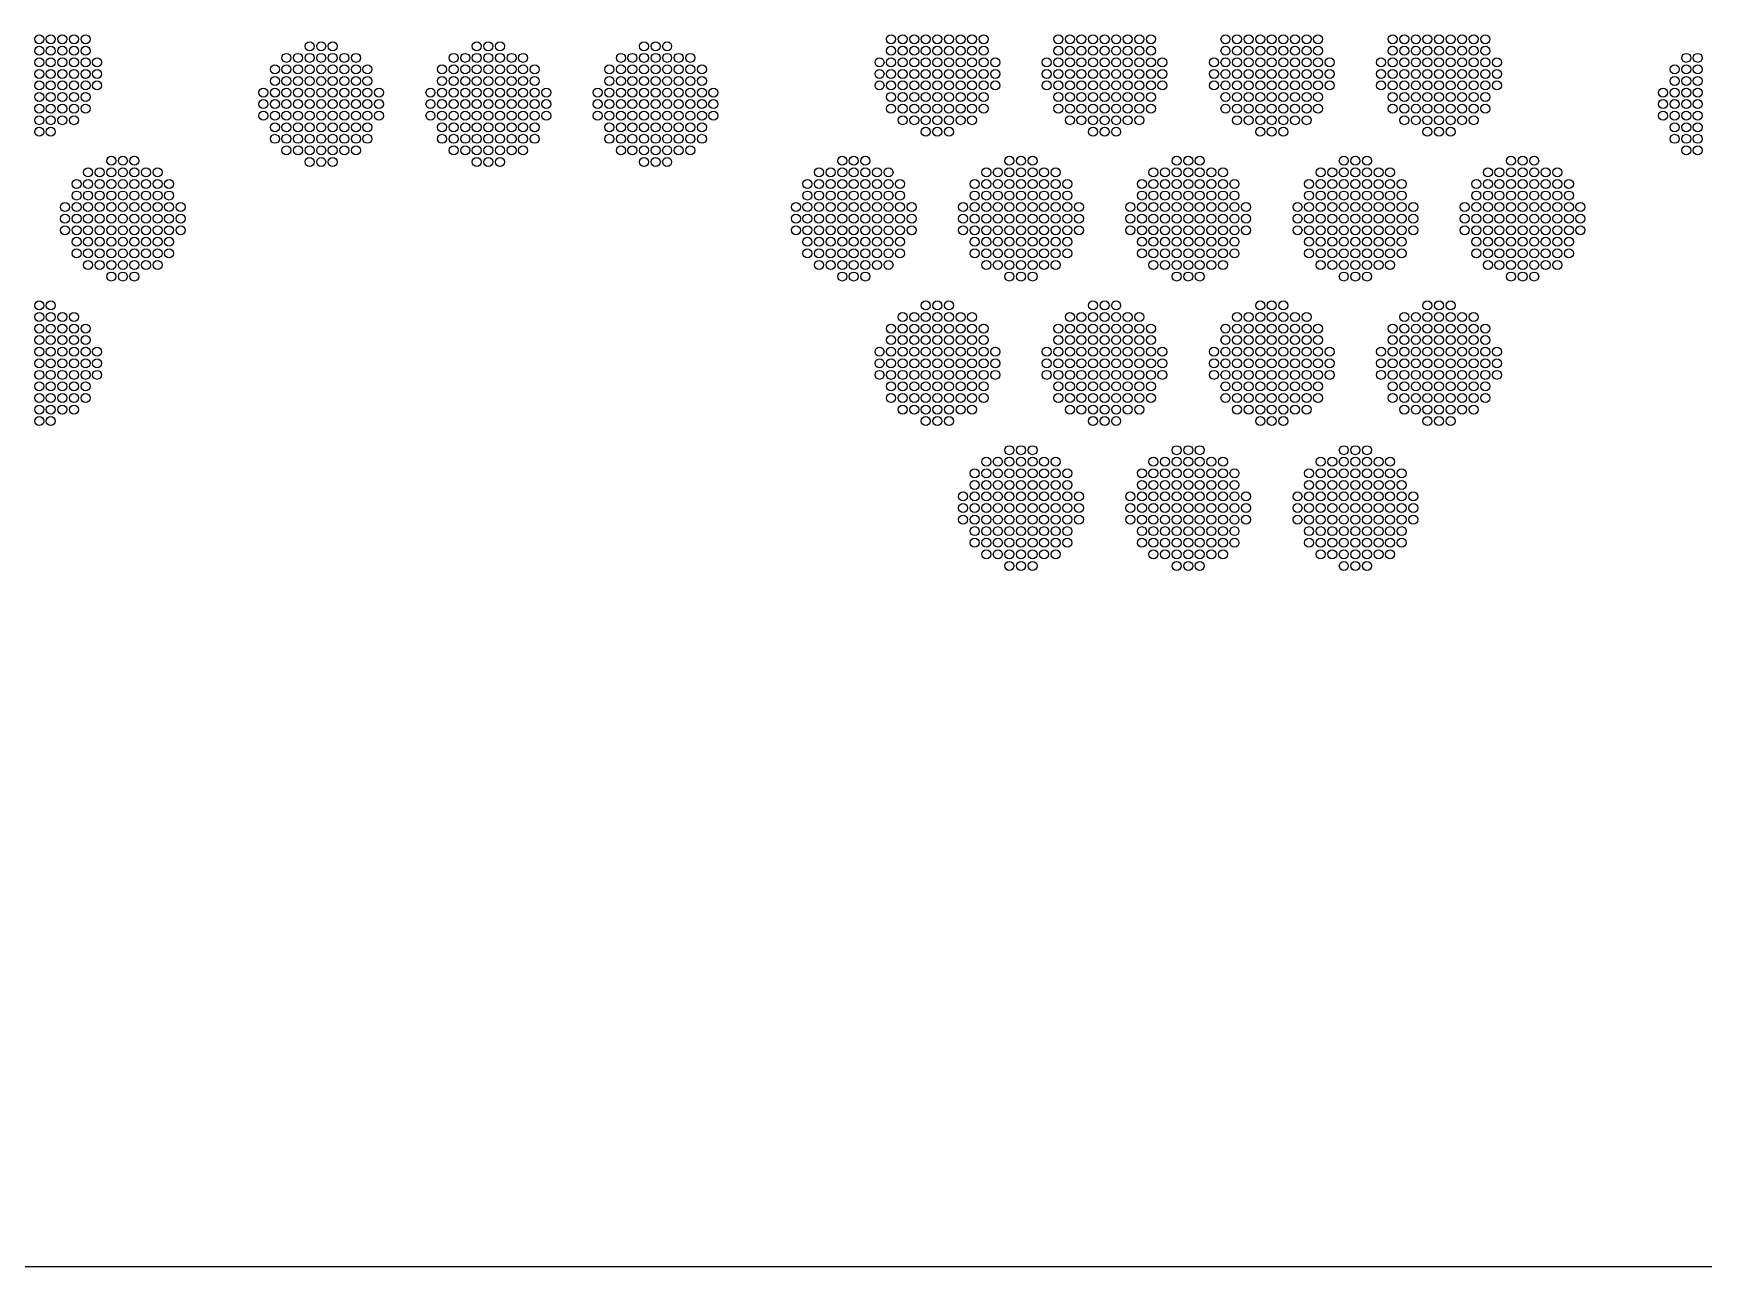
# Model space of a CAD drawing. Extents: x -49 to 54, y -38 to 38.
# Drawn here: x 15.51 to 28.5, y -38 to -28.41 of the extents above; entities that cross this region are included whole.
import ezdxf

# ---------------------------------------------------------------- set-up
doc = ezdxf.new("R2010")
doc.units = 0
doc.layers.add('LOWER_ELECTRODE', color=1, linetype='CONTINUOUS')
doc.layers.add('OUTLINE', color=7, linetype='CONTINUOUS')

msp = doc.modelspace()

# ---------------------------------------------------------------- linework, layer by layer
at = {"layer": 'LOWER_ELECTRODE'}
for centre in [(15.555, -28.452), (15.645, -28.452), (15.735, -28.452), (15.825, -28.452), (15.915, -28.452), (22.178, -28.452), (22.268, -28.452), (22.358, -28.452), (22.448, -28.452), (22.538, -28.452), (22.628, -28.452), (22.718, -28.452), (22.808, -28.452), (22.898, -28.452), (23.478, -28.452), (23.568, -28.452), (23.658, -28.452), (23.748, -28.452), (23.838, -28.452), (23.928, -28.452), (24.018, -28.452), (24.108, -28.452), (24.198, -28.452), (24.778, -28.452), (24.868, -28.452), (24.958, -28.452), (25.048, -28.452), (25.138, -28.452), (25.228, -28.452), (25.318, -28.452), (25.408, -28.452), (25.498, -28.452), (26.078, -28.452), (26.168, -28.452), (26.258, -28.452), (26.348, -28.452), (26.438, -28.452), (26.528, -28.452), (26.618, -28.452), (26.708, -28.452), (26.798, -28.452), (15.555, -28.542), (15.645, -28.542), (15.735, -28.542), (15.825, -28.542), (15.915, -28.542), (17.477, -28.597), (17.567, -28.597), (17.657, -28.507), (17.657, -28.597), (17.747, -28.507), (17.747, -28.597), (17.837, -28.507), (17.837, -28.597), (17.927, -28.597), (18.017, -28.597), (18.777, -28.597), (18.867, -28.597), (18.957, -28.507), (18.957, -28.597), (19.047, -28.507), (19.047, -28.597), (19.137, -28.507), (19.137, -28.597), (19.227, -28.597), (19.317, -28.597), (20.077, -28.597), (20.167, -28.597), (20.257, -28.507), (20.257, -28.597), (20.347, -28.507), (20.347, -28.597), (20.437, -28.507), (20.437, -28.597), (20.527, -28.597), (20.617, -28.597), (22.178, -28.542), (22.268, -28.542), (22.358, -28.542), (22.448, -28.542), (22.538, -28.542), (22.628, -28.542), (22.718, -28.542), (22.808, -28.542), (22.898, -28.542), (23.478, -28.542), (23.568, -28.542), (23.658, -28.542), (23.748, -28.542), (23.838, -28.542), (23.928, -28.542), (24.018, -28.542), (24.108, -28.542), (24.198, -28.542), (24.778, -28.542), (24.868, -28.542), (24.958, -28.542), (25.048, -28.542), (25.138, -28.542), (25.228, -28.542), (25.318, -28.542), (25.408, -28.542), (25.498, -28.542), (26.078, -28.542), (26.168, -28.542), (26.258, -28.542), (26.348, -28.542), (26.438, -28.542), (26.528, -28.542), (26.618, -28.542), (26.708, -28.542), (26.798, -28.542), (28.36, -28.597), (28.45, -28.597), (15.555, -28.632), (15.555, -28.722), (15.645, -28.632), (15.645, -28.722), (15.735, -28.632), (15.735, -28.722), (15.825, -28.632), (15.825, -28.722), (15.915, -28.632), (15.915, -28.722), (16.005, -28.632), (16.005, -28.722), (17.387, -28.687), (17.477, -28.687), (17.567, -28.687), (17.657, -28.687), (17.747, -28.687), (17.837, -28.687), (17.927, -28.687), (18.017, -28.687), (18.107, -28.687), (18.687, -28.687), (18.777, -28.687), (18.867, -28.687), (18.957, -28.687), (19.047, -28.687), (19.137, -28.687), (19.227, -28.687), (19.317, -28.687), (19.407, -28.687), (19.987, -28.687), (20.077, -28.687), (20.167, -28.687), (20.257, -28.687), (20.347, -28.687), (20.437, -28.687), (20.527, -28.687), (20.617, -28.687), (20.707, -28.687), (22.088, -28.632), (22.088, -28.722), (22.178, -28.632), (22.178, -28.722), (22.268, -28.632), (22.268, -28.722), (22.358, -28.632), (22.358, -28.722), (22.448, -28.632), (22.448, -28.722), (22.538, -28.632), (22.538, -28.722), (22.628, -28.632), (22.628, -28.722), (22.718, -28.632), (22.718, -28.722), (22.808, -28.632), (22.808, -28.722), (22.898, -28.632), (22.898, -28.722), (22.988, -28.632), (22.988, -28.722), (23.388, -28.632), (23.388, -28.722), (23.478, -28.632), (23.478, -28.722), (23.568, -28.632), (23.568, -28.722), (23.658, -28.632), (23.658, -28.722), (23.748, -28.632), (23.748, -28.722), (23.838, -28.632), (23.838, -28.722), (23.928, -28.632), (23.928, -28.722), (24.018, -28.632), (24.018, -28.722), (24.108, -28.632), (24.108, -28.722), (24.198, -28.632), (24.198, -28.722), (24.288, -28.632), (24.288, -28.722), (24.688, -28.632), (24.688, -28.722), (24.778, -28.632), (24.778, -28.722), (24.868, -28.632), (24.868, -28.722), (24.958, -28.632), (24.958, -28.722), (25.048, -28.632), (25.048, -28.722), (25.138, -28.632), (25.138, -28.722), (25.228, -28.632), (25.228, -28.722), (25.318, -28.632), (25.318, -28.722), (25.408, -28.632), (25.408, -28.722), (25.498, -28.632), (25.498, -28.722), (25.588, -28.632), (25.588, -28.722), (25.988, -28.632), (25.988, -28.722), (26.078, -28.632), (26.078, -28.722), (26.168, -28.632), (26.168, -28.722), (26.258, -28.632), (26.258, -28.722), (26.348, -28.632), (26.348, -28.722), (26.438, -28.632), (26.438, -28.722), (26.528, -28.632), (26.528, -28.722), (26.618, -28.632), (26.618, -28.722), (26.708, -28.632), (26.708, -28.722), (26.798, -28.632), (26.798, -28.722), (26.888, -28.632), (26.888, -28.722), (28.27, -28.687), (28.36, -28.687), (28.45, -28.687), (15.555, -28.812), (15.645, -28.812), (15.735, -28.812), (15.825, -28.812), (15.915, -28.812), (16.005, -28.812), (17.387, -28.777), (17.477, -28.777), (17.567, -28.777), (17.657, -28.777), (17.747, -28.777), (17.837, -28.777), (17.927, -28.777), (18.017, -28.777), (18.107, -28.777), (18.687, -28.777), (18.777, -28.777), (18.867, -28.777), (18.957, -28.777), (19.047, -28.777), (19.137, -28.777), (19.227, -28.777), (19.317, -28.777), (19.407, -28.777), (19.987, -28.777), (20.077, -28.777), (20.167, -28.777), (20.257, -28.777), (20.347, -28.777), (20.437, -28.777), (20.527, -28.777), (20.617, -28.777), (20.707, -28.777), (22.088, -28.812), (22.178, -28.812), (22.268, -28.812), (22.358, -28.812), (22.448, -28.812), (22.538, -28.812), (22.628, -28.812), (22.718, -28.812), (22.808, -28.812), (22.898, -28.812), (22.988, -28.812), (23.388, -28.812), (23.478, -28.812), (23.568, -28.812), (23.658, -28.812), (23.748, -28.812), (23.838, -28.812), (23.928, -28.812), (24.018, -28.812), (24.108, -28.812), (24.198, -28.812), (24.288, -28.812), (24.688, -28.812), (24.778, -28.812), (24.868, -28.812), (24.958, -28.812), (25.048, -28.812), (25.138, -28.812), (25.228, -28.812), (25.318, -28.812), (25.408, -28.812), (25.498, -28.812), (25.588, -28.812), (25.988, -28.812), (26.078, -28.812), (26.168, -28.812), (26.258, -28.812), (26.348, -28.812), (26.438, -28.812), (26.528, -28.812), (26.618, -28.812), (26.708, -28.812), (26.798, -28.812), (26.888, -28.812), (28.27, -28.777), (28.36, -28.777), (28.45, -28.777), (15.555, -28.902), (15.555, -28.992), (15.645, -28.902), (15.645, -28.992), (15.735, -28.902), (15.735, -28.992), (15.825, -28.902), (15.825, -28.992), (15.915, -28.902), (15.915, -28.992), (17.297, -28.867), (17.297, -28.957), (17.387, -28.867), (17.387, -28.957), (17.477, -28.867), (17.477, -28.957), (17.567, -28.867), (17.567, -28.957), (17.657, -28.867), (17.657, -28.957), (17.747, -28.867), (17.747, -28.957), (17.837, -28.867), (17.837, -28.957), (17.927, -28.867), (17.927, -28.957), (18.017, -28.867), (18.017, -28.957), (18.107, -28.867), (18.107, -28.957), (18.197, -28.867), (18.197, -28.957), (18.597, -28.867), (18.597, -28.957), (18.687, -28.867), (18.687, -28.957), (18.777, -28.867), (18.777, -28.957), (18.867, -28.867), (18.867, -28.957), (18.957, -28.867), (18.957, -28.957), (19.047, -28.867), (19.047, -28.957), (19.137, -28.867), (19.137, -28.957), (19.227, -28.867), (19.227, -28.957), (19.317, -28.867), (19.317, -28.957), (19.407, -28.867), (19.407, -28.957), (19.497, -28.867), (19.497, -28.957), (19.897, -28.867), (19.897, -28.957), (19.987, -28.867), (19.987, -28.957), (20.077, -28.867), (20.077, -28.957), (20.167, -28.867), (20.167, -28.957), (20.257, -28.867), (20.257, -28.957), (20.347, -28.867), (20.347, -28.957), (20.437, -28.867), (20.437, -28.957), (20.527, -28.867), (20.527, -28.957), (20.617, -28.867), (20.617, -28.957), (20.707, -28.867), (20.707, -28.957), (20.797, -28.867), (20.797, -28.957), (22.178, -28.902), (22.178, -28.992), (22.268, -28.902), (22.268, -28.992), (22.358, -28.902), (22.358, -28.992), (22.448, -28.902), (22.448, -28.992), (22.538, -28.902), (22.538, -28.992), (22.628, -28.902), (22.628, -28.992), (22.718, -28.902), (22.718, -28.992), (22.808, -28.902), (22.808, -28.992), (22.898, -28.902), (22.898, -28.992), (23.478, -28.902), (23.478, -28.992), (23.568, -28.902), (23.568, -28.992), (23.658, -28.902), (23.658, -28.992), (23.748, -28.902), (23.748, -28.992), (23.838, -28.902), (23.838, -28.992), (23.928, -28.902), (23.928, -28.992), (24.018, -28.902), (24.018, -28.992), (24.108, -28.902), (24.108, -28.992), (24.198, -28.902), (24.198, -28.992), (24.778, -28.902), (24.778, -28.992), (24.868, -28.902), (24.868, -28.992), (24.958, -28.902), (24.958, -28.992), (25.048, -28.902), (25.048, -28.992), (25.138, -28.902), (25.138, -28.992), (25.228, -28.902), (25.228, -28.992), (25.318, -28.902), (25.318, -28.992), (25.408, -28.902), (25.408, -28.992), (25.498, -28.902), (25.498, -28.992), (26.078, -28.902), (26.078, -28.992), (26.168, -28.902), (26.168, -28.992), (26.258, -28.902), (26.258, -28.992), (26.348, -28.902), (26.348, -28.992), (26.438, -28.902), (26.438, -28.992), (26.528, -28.902), (26.528, -28.992), (26.618, -28.902), (26.618, -28.992), (26.708, -28.902), (26.708, -28.992), (26.798, -28.902), (26.798, -28.992), (28.18, -28.867), (28.18, -28.957), (28.27, -28.867), (28.27, -28.957), (28.36, -28.867), (28.36, -28.957), (28.45, -28.867), (28.45, -28.957), (15.555, -29.082), (15.645, -29.082), (15.735, -29.082), (15.825, -29.082), (17.297, -29.047), (17.387, -29.047), (17.477, -29.047), (17.567, -29.047), (17.657, -29.047), (17.747, -29.047), (17.837, -29.047), (17.927, -29.047), (18.017, -29.047), (18.107, -29.047), (18.197, -29.047), (18.597, -29.047), (18.687, -29.047), (18.777, -29.047), (18.867, -29.047), (18.957, -29.047), (19.047, -29.047), (19.137, -29.047), (19.227, -29.047), (19.317, -29.047), (19.407, -29.047), (19.497, -29.047), (19.897, -29.047), (19.987, -29.047), (20.077, -29.047), (20.167, -29.047), (20.257, -29.047), (20.347, -29.047), (20.437, -29.047), (20.527, -29.047), (20.617, -29.047), (20.707, -29.047), (20.797, -29.047), (22.268, -29.082), (22.358, -29.082), (22.448, -29.082), (22.538, -29.082), (22.628, -29.082), (22.718, -29.082), (22.808, -29.082), (23.568, -29.082), (23.658, -29.082), (23.748, -29.082), (23.838, -29.082), (23.928, -29.082), (24.018, -29.082), (24.108, -29.082), (24.868, -29.082), (24.958, -29.082), (25.048, -29.082), (25.138, -29.082), (25.228, -29.082), (25.318, -29.082), (25.408, -29.082), (26.168, -29.082), (26.258, -29.082), (26.348, -29.082), (26.438, -29.082), (26.528, -29.082), (26.618, -29.082), (26.708, -29.082), (28.18, -29.047), (28.27, -29.047), (28.36, -29.047), (28.45, -29.047), (15.555, -29.172), (15.645, -29.172), (17.387, -29.137), (17.387, -29.227), (17.477, -29.137), (17.477, -29.227), (17.567, -29.137), (17.567, -29.227), (17.657, -29.137), (17.657, -29.227), (17.747, -29.137), (17.747, -29.227), (17.837, -29.137), (17.837, -29.227), (17.927, -29.137), (17.927, -29.227), (18.017, -29.137), (18.017, -29.227), (18.107, -29.137), (18.107, -29.227), (18.687, -29.137), (18.687, -29.227), (18.777, -29.137), (18.777, -29.227), (18.867, -29.137), (18.867, -29.227), (18.957, -29.137), (18.957, -29.227), (19.047, -29.137), (19.047, -29.227), (19.137, -29.137), (19.137, -29.227), (19.227, -29.137), (19.227, -29.227), (19.317, -29.137), (19.317, -29.227), (19.407, -29.137), (19.407, -29.227), (19.987, -29.137), (19.987, -29.227), (20.077, -29.137), (20.077, -29.227), (20.167, -29.137), (20.167, -29.227), (20.257, -29.137), (20.257, -29.227), (20.347, -29.137), (20.347, -29.227), (20.437, -29.137), (20.437, -29.227), (20.527, -29.137), (20.527, -29.227), (20.617, -29.137), (20.617, -29.227), (20.707, -29.137), (20.707, -29.227), (22.448, -29.172), (22.538, -29.172), (22.628, -29.172), (23.748, -29.172), (23.838, -29.172), (23.928, -29.172), (25.048, -29.172), (25.138, -29.172), (25.228, -29.172), (26.348, -29.172), (26.438, -29.172), (26.528, -29.172), (28.27, -29.137), (28.27, -29.227), (28.36, -29.137), (28.36, -29.227), (28.45, -29.137), (28.45, -29.227), (17.477, -29.317), (17.567, -29.317), (17.657, -29.317), (17.747, -29.317), (17.837, -29.317), (17.927, -29.317), (18.017, -29.317), (18.777, -29.317), (18.867, -29.317), (18.957, -29.317), (19.047, -29.317), (19.137, -29.317), (19.227, -29.317), (19.317, -29.317), (20.077, -29.317), (20.167, -29.317), (20.257, -29.317), (20.347, -29.317), (20.437, -29.317), (20.527, -29.317), (20.617, -29.317), (28.36, -29.317), (28.45, -29.317), (15.935, -29.488), (16.025, -29.488), (16.115, -29.398), (16.115, -29.488), (16.205, -29.398), (16.205, -29.488), (16.295, -29.398), (16.295, -29.488), (16.385, -29.488), (16.475, -29.488), (17.657, -29.407), (17.747, -29.407), (17.837, -29.407), (18.957, -29.407), (19.047, -29.407), (19.137, -29.407), (20.257, -29.407), (20.347, -29.407), (20.437, -29.407), (21.618, -29.488), (21.708, -29.488), (21.798, -29.398), (21.798, -29.488), (21.888, -29.398), (21.888, -29.488), (21.978, -29.398), (21.978, -29.488), (22.068, -29.488), (22.158, -29.488), (22.918, -29.488), (23.008, -29.488), (23.098, -29.398), (23.098, -29.488), (23.188, -29.398), (23.188, -29.488), (23.278, -29.398), (23.278, -29.488), (23.368, -29.488), (23.458, -29.488), (24.218, -29.488), (24.308, -29.488), (24.398, -29.398), (24.398, -29.488), (24.488, -29.398), (24.488, -29.488), (24.578, -29.398), (24.578, -29.488), (24.668, -29.488), (24.758, -29.488), (25.518, -29.488), (25.608, -29.488), (25.698, -29.398), (25.698, -29.488), (25.788, -29.398), (25.788, -29.488), (25.878, -29.398), (25.878, -29.488), (25.968, -29.488), (26.058, -29.488), (26.818, -29.488), (26.908, -29.488), (26.998, -29.398), (26.998, -29.488), (27.088, -29.398), (27.088, -29.488), (27.178, -29.398), (27.178, -29.488), (27.268, -29.488), (27.358, -29.488), (15.845, -29.578), (15.935, -29.578), (16.025, -29.578), (16.115, -29.578), (16.205, -29.578), (16.295, -29.578), (16.385, -29.578), (16.475, -29.578), (16.565, -29.578), (21.528, -29.578), (21.618, -29.578), (21.708, -29.578), (21.798, -29.578), (21.888, -29.578), (21.978, -29.578), (22.068, -29.578), (22.158, -29.578), (22.248, -29.578), (22.828, -29.578), (22.918, -29.578), (23.008, -29.578), (23.098, -29.578), (23.188, -29.578), (23.278, -29.578), (23.368, -29.578), (23.458, -29.578), (23.548, -29.578), (24.128, -29.578), (24.218, -29.578), (24.308, -29.578), (24.398, -29.578), (24.488, -29.578), (24.578, -29.578), (24.668, -29.578), (24.758, -29.578), (24.848, -29.578), (25.428, -29.578), (25.518, -29.578), (25.608, -29.578), (25.698, -29.578), (25.788, -29.578), (25.878, -29.578), (25.968, -29.578), (26.058, -29.578), (26.148, -29.578), (26.728, -29.578), (26.818, -29.578), (26.908, -29.578), (26.998, -29.578), (27.088, -29.578), (27.178, -29.578), (27.268, -29.578), (27.358, -29.578), (27.448, -29.578), (15.755, -29.758), (15.845, -29.668), (15.845, -29.758), (15.935, -29.668), (15.935, -29.758), (16.025, -29.668), (16.025, -29.758), (16.115, -29.668), (16.115, -29.758), (16.205, -29.668), (16.205, -29.758), (16.295, -29.668), (16.295, -29.758), (16.385, -29.668), (16.385, -29.758), (16.475, -29.668), (16.475, -29.758), (16.565, -29.668), (16.565, -29.758), (16.655, -29.758), (21.438, -29.758), (21.528, -29.668), (21.528, -29.758), (21.618, -29.668), (21.618, -29.758), (21.708, -29.668), (21.708, -29.758), (21.798, -29.668), (21.798, -29.758), (21.888, -29.668), (21.888, -29.758), (21.978, -29.668), (21.978, -29.758), (22.068, -29.668), (22.068, -29.758), (22.158, -29.668), (22.158, -29.758), (22.248, -29.668), (22.248, -29.758), (22.338, -29.758), (22.738, -29.758), (22.828, -29.668), (22.828, -29.758), (22.918, -29.668), (22.918, -29.758), (23.008, -29.668), (23.008, -29.758), (23.098, -29.668), (23.098, -29.758), (23.188, -29.668), (23.188, -29.758), (23.278, -29.668), (23.278, -29.758), (23.368, -29.668), (23.368, -29.758), (23.458, -29.668), (23.458, -29.758), (23.548, -29.668), (23.548, -29.758), (23.638, -29.758), (24.038, -29.758), (24.128, -29.668), (24.128, -29.758), (24.218, -29.668), (24.218, -29.758), (24.308, -29.668), (24.308, -29.758), (24.398, -29.668), (24.398, -29.758), (24.488, -29.668), (24.488, -29.758), (24.578, -29.668), (24.578, -29.758), (24.668, -29.668), (24.668, -29.758), (24.758, -29.668), (24.758, -29.758), (24.848, -29.668), (24.848, -29.758), (24.938, -29.758), (25.338, -29.758), (25.428, -29.668), (25.428, -29.758), (25.518, -29.668), (25.518, -29.758), (25.608, -29.668), (25.608, -29.758), (25.698, -29.668), (25.698, -29.758), (25.788, -29.668), (25.788, -29.758), (25.878, -29.668), (25.878, -29.758), (25.968, -29.668), (25.968, -29.758), (26.058, -29.668), (26.058, -29.758), (26.148, -29.668), (26.148, -29.758), (26.238, -29.758), (26.638, -29.758), (26.728, -29.668), (26.728, -29.758), (26.818, -29.668), (26.818, -29.758), (26.908, -29.668), (26.908, -29.758), (26.998, -29.668), (26.998, -29.758), (27.088, -29.668), (27.088, -29.758), (27.178, -29.668), (27.178, -29.758), (27.268, -29.668), (27.268, -29.758), (27.358, -29.668), (27.358, -29.758), (27.448, -29.668), (27.448, -29.758), (27.538, -29.758), (15.755, -29.848), (15.845, -29.848), (15.935, -29.848), (16.025, -29.848), (16.115, -29.848), (16.205, -29.848), (16.295, -29.848), (16.385, -29.848), (16.475, -29.848), (16.565, -29.848), (16.655, -29.848), (21.438, -29.848), (21.528, -29.848), (21.618, -29.848), (21.708, -29.848), (21.798, -29.848), (21.888, -29.848), (21.978, -29.848), (22.068, -29.848), (22.158, -29.848), (22.248, -29.848), (22.338, -29.848), (22.738, -29.848), (22.828, -29.848), (22.918, -29.848), (23.008, -29.848), (23.098, -29.848), (23.188, -29.848), (23.278, -29.848), (23.368, -29.848), (23.458, -29.848), (23.548, -29.848), (23.638, -29.848), (24.038, -29.848), (24.128, -29.848), (24.218, -29.848), (24.308, -29.848), (24.398, -29.848), (24.488, -29.848), (24.578, -29.848), (24.668, -29.848), (24.758, -29.848), (24.848, -29.848), (24.938, -29.848), (25.338, -29.848), (25.428, -29.848), (25.518, -29.848), (25.608, -29.848), (25.698, -29.848), (25.788, -29.848), (25.878, -29.848), (25.968, -29.848), (26.058, -29.848), (26.148, -29.848), (26.238, -29.848), (26.638, -29.848), (26.728, -29.848), (26.818, -29.848), (26.908, -29.848), (26.998, -29.848), (27.088, -29.848), (27.178, -29.848), (27.268, -29.848), (27.358, -29.848), (27.448, -29.848), (27.538, -29.848), (15.755, -29.938), (15.845, -29.938), (15.845, -30.028), (15.935, -29.938), (15.935, -30.028), (16.025, -29.938), (16.025, -30.028), (16.115, -29.938), (16.115, -30.028), (16.205, -29.938), (16.205, -30.028), (16.295, -29.938), (16.295, -30.028), (16.385, -29.938), (16.385, -30.028), (16.475, -29.938), (16.475, -30.028), (16.565, -29.938), (16.565, -30.028), (16.655, -29.938), (21.438, -29.938), (21.528, -29.938), (21.528, -30.028), (21.618, -29.938), (21.618, -30.028), (21.708, -29.938), (21.708, -30.028), (21.798, -29.938), (21.798, -30.028), (21.888, -29.938), (21.888, -30.028), (21.978, -29.938), (21.978, -30.028), (22.068, -29.938), (22.068, -30.028), (22.158, -29.938), (22.158, -30.028), (22.248, -29.938), (22.248, -30.028), (22.338, -29.938), (22.738, -29.938), (22.828, -29.938), (22.828, -30.028), (22.918, -29.938), (22.918, -30.028), (23.008, -29.938), (23.008, -30.028), (23.098, -29.938), (23.098, -30.028), (23.188, -29.938), (23.188, -30.028), (23.278, -29.938), (23.278, -30.028), (23.368, -29.938), (23.368, -30.028), (23.458, -29.938), (23.458, -30.028), (23.548, -29.938), (23.548, -30.028), (23.638, -29.938), (24.038, -29.938), (24.128, -29.938), (24.128, -30.028), (24.218, -29.938), (24.218, -30.028), (24.308, -29.938), (24.308, -30.028), (24.398, -29.938), (24.398, -30.028), (24.488, -29.938), (24.488, -30.028), (24.578, -29.938), (24.578, -30.028), (24.668, -29.938), (24.668, -30.028), (24.758, -29.938), (24.758, -30.028), (24.848, -29.938), (24.848, -30.028), (24.938, -29.938), (25.338, -29.938), (25.428, -29.938), (25.428, -30.028), (25.518, -29.938), (25.518, -30.028), (25.608, -29.938), (25.608, -30.028), (25.698, -29.938), (25.698, -30.028), (25.788, -29.938), (25.788, -30.028), (25.878, -29.938), (25.878, -30.028), (25.968, -29.938), (25.968, -30.028), (26.058, -29.938), (26.058, -30.028), (26.148, -29.938), (26.148, -30.028), (26.238, -29.938), (26.638, -29.938), (26.728, -29.938), (26.728, -30.028), (26.818, -29.938), (26.818, -30.028), (26.908, -29.938), (26.908, -30.028), (26.998, -29.938), (26.998, -30.028), (27.088, -29.938), (27.088, -30.028), (27.178, -29.938), (27.178, -30.028), (27.268, -29.938), (27.268, -30.028), (27.358, -29.938), (27.358, -30.028), (27.448, -29.938), (27.448, -30.028), (27.538, -29.938), (15.845, -30.118), (15.935, -30.118), (16.025, -30.118), (16.115, -30.118), (16.205, -30.118), (16.295, -30.118), (16.385, -30.118), (16.475, -30.118), (16.565, -30.118), (21.528, -30.118), (21.618, -30.118), (21.708, -30.118), (21.798, -30.118), (21.888, -30.118), (21.978, -30.118), (22.068, -30.118), (22.158, -30.118), (22.248, -30.118), (22.828, -30.118), (22.918, -30.118), (23.008, -30.118), (23.098, -30.118), (23.188, -30.118), (23.278, -30.118), (23.368, -30.118), (23.458, -30.118), (23.548, -30.118), (24.128, -30.118), (24.218, -30.118), (24.308, -30.118), (24.398, -30.118), (24.488, -30.118), (24.578, -30.118), (24.668, -30.118), (24.758, -30.118), (24.848, -30.118), (25.428, -30.118), (25.518, -30.118), (25.608, -30.118), (25.698, -30.118), (25.788, -30.118), (25.878, -30.118), (25.968, -30.118), (26.058, -30.118), (26.148, -30.118), (26.728, -30.118), (26.818, -30.118), (26.908, -30.118), (26.998, -30.118), (27.088, -30.118), (27.178, -30.118), (27.268, -30.118), (27.358, -30.118), (27.448, -30.118), (15.935, -30.208), (16.025, -30.208), (16.115, -30.208), (16.205, -30.208), (16.295, -30.208), (16.385, -30.208), (16.475, -30.208), (21.618, -30.208), (21.708, -30.208), (21.798, -30.208), (21.888, -30.208), (21.978, -30.208), (22.068, -30.208), (22.158, -30.208), (22.918, -30.208), (23.008, -30.208), (23.098, -30.208), (23.188, -30.208), (23.278, -30.208), (23.368, -30.208), (23.458, -30.208), (24.218, -30.208), (24.308, -30.208), (24.398, -30.208), (24.488, -30.208), (24.578, -30.208), (24.668, -30.208), (24.758, -30.208), (25.518, -30.208), (25.608, -30.208), (25.698, -30.208), (25.788, -30.208), (25.878, -30.208), (25.968, -30.208), (26.058, -30.208), (26.818, -30.208), (26.908, -30.208), (26.998, -30.208), (27.088, -30.208), (27.178, -30.208), (27.268, -30.208), (27.358, -30.208), (16.115, -30.298), (16.205, -30.298), (16.295, -30.298), (21.798, -30.298), (21.888, -30.298), (21.978, -30.298), (23.098, -30.298), (23.188, -30.298), (23.278, -30.298), (24.398, -30.298), (24.488, -30.298), (24.578, -30.298), (25.698, -30.298), (25.788, -30.298), (25.878, -30.298), (26.998, -30.298), (27.088, -30.298), (27.178, -30.298), (15.555, -30.523), (15.645, -30.523), (22.448, -30.523), (22.538, -30.523), (22.628, -30.523), (23.748, -30.523), (23.838, -30.523), (23.928, -30.523), (25.048, -30.523), (25.138, -30.523), (25.228, -30.523), (26.348, -30.523), (26.438, -30.523), (26.528, -30.523), (15.555, -30.613), (15.645, -30.613), (15.735, -30.613), (15.825, -30.613), (22.268, -30.613), (22.358, -30.613), (22.448, -30.613), (22.538, -30.613), (22.628, -30.613), (22.718, -30.613), (22.808, -30.613), (23.568, -30.613), (23.658, -30.613), (23.748, -30.613), (23.838, -30.613), (23.928, -30.613), (24.018, -30.613), (24.108, -30.613), (24.868, -30.613), (24.958, -30.613), (25.048, -30.613), (25.138, -30.613), (25.228, -30.613), (25.318, -30.613), (25.408, -30.613), (26.168, -30.613), (26.258, -30.613), (26.348, -30.613), (26.438, -30.613), (26.528, -30.613), (26.618, -30.613), (26.708, -30.613), (15.555, -30.703), (15.555, -30.793), (15.645, -30.703), (15.645, -30.793), (15.735, -30.703), (15.735, -30.793), (15.825, -30.703), (15.825, -30.793), (15.915, -30.703), (15.915, -30.793), (22.178, -30.703), (22.178, -30.793), (22.268, -30.703), (22.268, -30.793), (22.358, -30.703), (22.358, -30.793), (22.448, -30.703), (22.448, -30.793), (22.538, -30.703), (22.538, -30.793), (22.628, -30.703), (22.628, -30.793), (22.718, -30.703), (22.718, -30.793), (22.808, -30.703), (22.808, -30.793), (22.898, -30.703), (22.898, -30.793), (23.478, -30.703), (23.478, -30.793), (23.568, -30.703), (23.568, -30.793), (23.658, -30.703), (23.658, -30.793), (23.748, -30.703), (23.748, -30.793), (23.838, -30.703), (23.838, -30.793), (23.928, -30.703), (23.928, -30.793), (24.018, -30.703), (24.018, -30.793), (24.108, -30.703), (24.108, -30.793), (24.198, -30.703), (24.198, -30.793), (24.778, -30.703), (24.778, -30.793), (24.868, -30.703), (24.868, -30.793), (24.958, -30.703), (24.958, -30.793), (25.048, -30.703), (25.048, -30.793), (25.138, -30.703), (25.138, -30.793), (25.228, -30.703), (25.228, -30.793), (25.318, -30.703), (25.318, -30.793), (25.408, -30.703), (25.408, -30.793), (25.498, -30.703), (25.498, -30.793), (26.078, -30.703), (26.078, -30.793), (26.168, -30.703), (26.168, -30.793), (26.258, -30.703), (26.258, -30.793), (26.348, -30.703), (26.348, -30.793), (26.438, -30.703), (26.438, -30.793), (26.528, -30.703), (26.528, -30.793), (26.618, -30.703), (26.618, -30.793), (26.708, -30.703), (26.708, -30.793), (26.798, -30.703), (26.798, -30.793), (15.555, -30.883), (15.645, -30.883), (15.735, -30.883), (15.825, -30.883), (15.915, -30.883), (16.005, -30.883), (22.088, -30.883), (22.178, -30.883), (22.268, -30.883), (22.358, -30.883), (22.448, -30.883), (22.538, -30.883), (22.628, -30.883), (22.718, -30.883), (22.808, -30.883), (22.898, -30.883), (22.988, -30.883), (23.388, -30.883), (23.478, -30.883), (23.568, -30.883), (23.658, -30.883), (23.748, -30.883), (23.838, -30.883), (23.928, -30.883), (24.018, -30.883), (24.108, -30.883), (24.198, -30.883), (24.288, -30.883), (24.688, -30.883), (24.778, -30.883), (24.868, -30.883), (24.958, -30.883), (25.048, -30.883), (25.138, -30.883), (25.228, -30.883), (25.318, -30.883), (25.408, -30.883), (25.498, -30.883), (25.588, -30.883), (25.988, -30.883), (26.078, -30.883), (26.168, -30.883), (26.258, -30.883), (26.348, -30.883), (26.438, -30.883), (26.528, -30.883), (26.618, -30.883), (26.708, -30.883), (26.798, -30.883), (26.888, -30.883), (15.555, -30.973), (15.555, -31.063), (15.645, -30.973), (15.645, -31.063), (15.735, -30.973), (15.735, -31.063), (15.825, -30.973), (15.825, -31.063), (15.915, -30.973), (15.915, -31.063), (16.005, -30.973), (16.005, -31.063), (22.088, -30.973), (22.088, -31.063), (22.178, -30.973), (22.178, -31.063), (22.268, -30.973), (22.268, -31.063), (22.358, -30.973), (22.358, -31.063), (22.448, -30.973), (22.448, -31.063), (22.538, -30.973), (22.538, -31.063), (22.628, -30.973), (22.628, -31.063), (22.718, -30.973), (22.718, -31.063), (22.808, -30.973), (22.808, -31.063), (22.898, -30.973), (22.898, -31.063), (22.988, -30.973), (22.988, -31.063), (23.388, -30.973), (23.388, -31.063), (23.478, -30.973), (23.478, -31.063), (23.568, -30.973), (23.568, -31.063), (23.658, -30.973), (23.658, -31.063), (23.748, -30.973), (23.748, -31.063), (23.838, -30.973), (23.838, -31.063), (23.928, -30.973), (23.928, -31.063), (24.018, -30.973), (24.018, -31.063), (24.108, -30.973), (24.108, -31.063), (24.198, -30.973), (24.198, -31.063), (24.288, -30.973), (24.288, -31.063), (24.688, -30.973), (24.688, -31.063), (24.778, -30.973), (24.778, -31.063), (24.868, -30.973), (24.868, -31.063), (24.958, -30.973), (24.958, -31.063), (25.048, -30.973), (25.048, -31.063), (25.138, -30.973), (25.138, -31.063), (25.228, -30.973), (25.228, -31.063), (25.318, -30.973), (25.318, -31.063), (25.408, -30.973), (25.408, -31.063), (25.498, -30.973), (25.498, -31.063), (25.588, -30.973), (25.588, -31.063), (25.988, -30.973), (25.988, -31.063), (26.078, -30.973), (26.078, -31.063), (26.168, -30.973), (26.168, -31.063), (26.258, -30.973), (26.258, -31.063), (26.348, -30.973), (26.348, -31.063), (26.438, -30.973), (26.438, -31.063), (26.528, -30.973), (26.528, -31.063), (26.618, -30.973), (26.618, -31.063), (26.708, -30.973), (26.708, -31.063), (26.798, -30.973), (26.798, -31.063), (26.888, -30.973), (26.888, -31.063), (15.555, -31.153), (15.645, -31.153), (15.735, -31.153), (15.825, -31.153), (15.915, -31.153), (22.178, -31.153), (22.268, -31.153), (22.358, -31.153), (22.448, -31.153), (22.538, -31.153), (22.628, -31.153), (22.718, -31.153), (22.808, -31.153), (22.898, -31.153), (23.478, -31.153), (23.568, -31.153), (23.658, -31.153), (23.748, -31.153), (23.838, -31.153), (23.928, -31.153), (24.018, -31.153), (24.108, -31.153), (24.198, -31.153), (24.778, -31.153), (24.868, -31.153), (24.958, -31.153), (25.048, -31.153), (25.138, -31.153), (25.228, -31.153), (25.318, -31.153), (25.408, -31.153), (25.498, -31.153), (26.078, -31.153), (26.168, -31.153), (26.258, -31.153), (26.348, -31.153), (26.438, -31.153), (26.528, -31.153), (26.618, -31.153), (26.708, -31.153), (26.798, -31.153), (15.555, -31.243), (15.645, -31.243), (15.735, -31.243), (15.825, -31.243), (15.915, -31.243), (22.178, -31.243), (22.268, -31.243), (22.358, -31.243), (22.448, -31.243), (22.538, -31.243), (22.628, -31.243), (22.718, -31.243), (22.808, -31.243), (22.898, -31.243), (23.478, -31.243), (23.568, -31.243), (23.658, -31.243), (23.748, -31.243), (23.838, -31.243), (23.928, -31.243), (24.018, -31.243), (24.108, -31.243), (24.198, -31.243), (24.778, -31.243), (24.868, -31.243), (24.958, -31.243), (25.048, -31.243), (25.138, -31.243), (25.228, -31.243), (25.318, -31.243), (25.408, -31.243), (25.498, -31.243), (26.078, -31.243), (26.168, -31.243), (26.258, -31.243), (26.348, -31.243), (26.438, -31.243), (26.528, -31.243), (26.618, -31.243), (26.708, -31.243), (26.798, -31.243), (15.555, -31.333), (15.555, -31.423), (15.645, -31.333), (15.645, -31.423), (15.735, -31.333), (15.825, -31.333), (22.268, -31.333), (22.358, -31.333), (22.448, -31.333), (22.448, -31.423), (22.538, -31.333), (22.538, -31.423), (22.628, -31.333), (22.628, -31.423), (22.718, -31.333), (22.808, -31.333), (23.568, -31.333), (23.658, -31.333), (23.748, -31.333), (23.748, -31.423), (23.838, -31.333), (23.838, -31.423), (23.928, -31.333), (23.928, -31.423), (24.018, -31.333), (24.108, -31.333), (24.868, -31.333), (24.958, -31.333), (25.048, -31.333), (25.048, -31.423), (25.138, -31.333), (25.138, -31.423), (25.228, -31.333), (25.228, -31.423), (25.318, -31.333), (25.408, -31.333), (26.168, -31.333), (26.258, -31.333), (26.348, -31.333), (26.348, -31.423), (26.438, -31.333), (26.438, -31.423), (26.528, -31.333), (26.528, -31.423), (26.618, -31.333), (26.708, -31.333), (23.098, -31.649), (23.188, -31.649), (23.278, -31.649), (24.398, -31.649), (24.488, -31.649), (24.578, -31.649), (25.698, -31.649), (25.788, -31.649), (25.878, -31.649), (22.828, -31.829), (22.918, -31.739), (22.918, -31.829), (23.008, -31.739), (23.008, -31.829), (23.098, -31.739), (23.098, -31.829), (23.188, -31.739), (23.188, -31.829), (23.278, -31.739), (23.278, -31.829), (23.368, -31.739), (23.368, -31.829), (23.458, -31.739), (23.458, -31.829), (23.548, -31.829), (24.128, -31.829), (24.218, -31.739), (24.218, -31.829), (24.308, -31.739), (24.308, -31.829), (24.398, -31.739), (24.398, -31.829), (24.488, -31.739), (24.488, -31.829), (24.578, -31.739), (24.578, -31.829), (24.668, -31.739), (24.668, -31.829), (24.758, -31.739), (24.758, -31.829), (24.848, -31.829), (25.428, -31.829), (25.518, -31.739), (25.518, -31.829), (25.608, -31.739), (25.608, -31.829), (25.698, -31.739), (25.698, -31.829), (25.788, -31.739), (25.788, -31.829), (25.878, -31.739), (25.878, -31.829), (25.968, -31.739), (25.968, -31.829), (26.058, -31.739), (26.058, -31.829), (26.148, -31.829), (22.828, -31.919), (22.918, -31.919), (23.008, -31.919), (23.098, -31.919), (23.188, -31.919), (23.278, -31.919), (23.368, -31.919), (23.458, -31.919), (23.548, -31.919), (24.128, -31.919), (24.218, -31.919), (24.308, -31.919), (24.398, -31.919), (24.488, -31.919), (24.578, -31.919), (24.668, -31.919), (24.758, -31.919), (24.848, -31.919), (25.428, -31.919), (25.518, -31.919), (25.608, -31.919), (25.698, -31.919), (25.788, -31.919), (25.878, -31.919), (25.968, -31.919), (26.058, -31.919), (26.148, -31.919), (22.738, -32.009), (22.738, -32.099), (22.828, -32.009), (22.828, -32.099), (22.918, -32.009), (22.918, -32.099), (23.008, -32.009), (23.008, -32.099), (23.098, -32.009), (23.098, -32.099), (23.188, -32.009), (23.188, -32.099), (23.278, -32.009), (23.278, -32.099), (23.368, -32.009), (23.368, -32.099), (23.458, -32.009), (23.458, -32.099), (23.548, -32.009), (23.548, -32.099), (23.638, -32.009), (23.638, -32.099), (24.038, -32.009), (24.038, -32.099), (24.128, -32.009), (24.128, -32.099), (24.218, -32.009), (24.218, -32.099), (24.308, -32.009), (24.308, -32.099), (24.398, -32.009), (24.398, -32.099), (24.488, -32.009), (24.488, -32.099), (24.578, -32.009), (24.578, -32.099), (24.668, -32.009), (24.668, -32.099), (24.758, -32.009), (24.758, -32.099), (24.848, -32.009), (24.848, -32.099), (24.938, -32.009), (24.938, -32.099), (25.338, -32.009), (25.338, -32.099), (25.428, -32.009), (25.428, -32.099), (25.518, -32.009), (25.518, -32.099), (25.608, -32.009), (25.608, -32.099), (25.698, -32.009), (25.698, -32.099), (25.788, -32.009), (25.788, -32.099), (25.878, -32.009), (25.878, -32.099), (25.968, -32.009), (25.968, -32.099), (26.058, -32.009), (26.058, -32.099), (26.148, -32.009), (26.148, -32.099), (26.238, -32.009), (26.238, -32.099), (22.738, -32.189), (22.828, -32.189), (22.918, -32.189), (23.008, -32.189), (23.098, -32.189), (23.188, -32.189), (23.278, -32.189), (23.368, -32.189), (23.458, -32.189), (23.548, -32.189), (23.638, -32.189), (24.038, -32.189), (24.128, -32.189), (24.218, -32.189), (24.308, -32.189), (24.398, -32.189), (24.488, -32.189), (24.578, -32.189), (24.668, -32.189), (24.758, -32.189), (24.848, -32.189), (24.938, -32.189), (25.338, -32.189), (25.428, -32.189), (25.518, -32.189), (25.608, -32.189), (25.698, -32.189), (25.788, -32.189), (25.878, -32.189), (25.968, -32.189), (26.058, -32.189), (26.148, -32.189), (26.238, -32.189), (22.828, -32.279), (22.918, -32.279), (23.008, -32.279), (23.098, -32.279), (23.188, -32.279), (23.278, -32.279), (23.368, -32.279), (23.458, -32.279), (23.548, -32.279), (24.128, -32.279), (24.218, -32.279), (24.308, -32.279), (24.398, -32.279), (24.488, -32.279), (24.578, -32.279), (24.668, -32.279), (24.758, -32.279), (24.848, -32.279), (25.428, -32.279), (25.518, -32.279), (25.608, -32.279), (25.698, -32.279), (25.788, -32.279), (25.878, -32.279), (25.968, -32.279), (26.058, -32.279), (26.148, -32.279), (22.828, -32.369), (22.918, -32.369), (22.918, -32.459), (23.008, -32.369), (23.008, -32.459), (23.098, -32.369), (23.098, -32.459), (23.188, -32.369), (23.188, -32.459), (23.278, -32.369), (23.278, -32.459), (23.368, -32.369), (23.368, -32.459), (23.458, -32.369), (23.458, -32.459), (23.548, -32.369), (24.128, -32.369), (24.218, -32.369), (24.218, -32.459), (24.308, -32.369), (24.308, -32.459), (24.398, -32.369), (24.398, -32.459), (24.488, -32.369), (24.488, -32.459), (24.578, -32.369), (24.578, -32.459), (24.668, -32.369), (24.668, -32.459), (24.758, -32.369), (24.758, -32.459), (24.848, -32.369), (25.428, -32.369), (25.518, -32.369), (25.518, -32.459), (25.608, -32.369), (25.608, -32.459), (25.698, -32.369), (25.698, -32.459), (25.788, -32.369), (25.788, -32.459), (25.878, -32.369), (25.878, -32.459), (25.968, -32.369), (25.968, -32.459), (26.058, -32.369), (26.058, -32.459), (26.148, -32.369), (23.098, -32.549), (23.188, -32.549), (23.278, -32.549), (24.398, -32.549), (24.488, -32.549), (24.578, -32.549), (25.698, -32.549), (25.788, -32.549), (25.878, -32.549)]:
    msp.add_circle(centre, 0.035, dxfattribs=at)
at = {"layer": 'OUTLINE'}
msp.add_lwpolyline([(-49.4, -36.45, -0.414214), (-47.85, -38), (52.85, -38, -0.414214), (54.4, -36.45), (54.4, -28), (51.4, -28), (51.4, 28), (54.4, 28), (54.4, 36.45, -0.414214), (52.85, 38), (-47.85, 38, -0.414214), (-49.4, 36.45)], format="xyb", close=True, dxfattribs=at)

doc.saveas('drawing.dxf')
